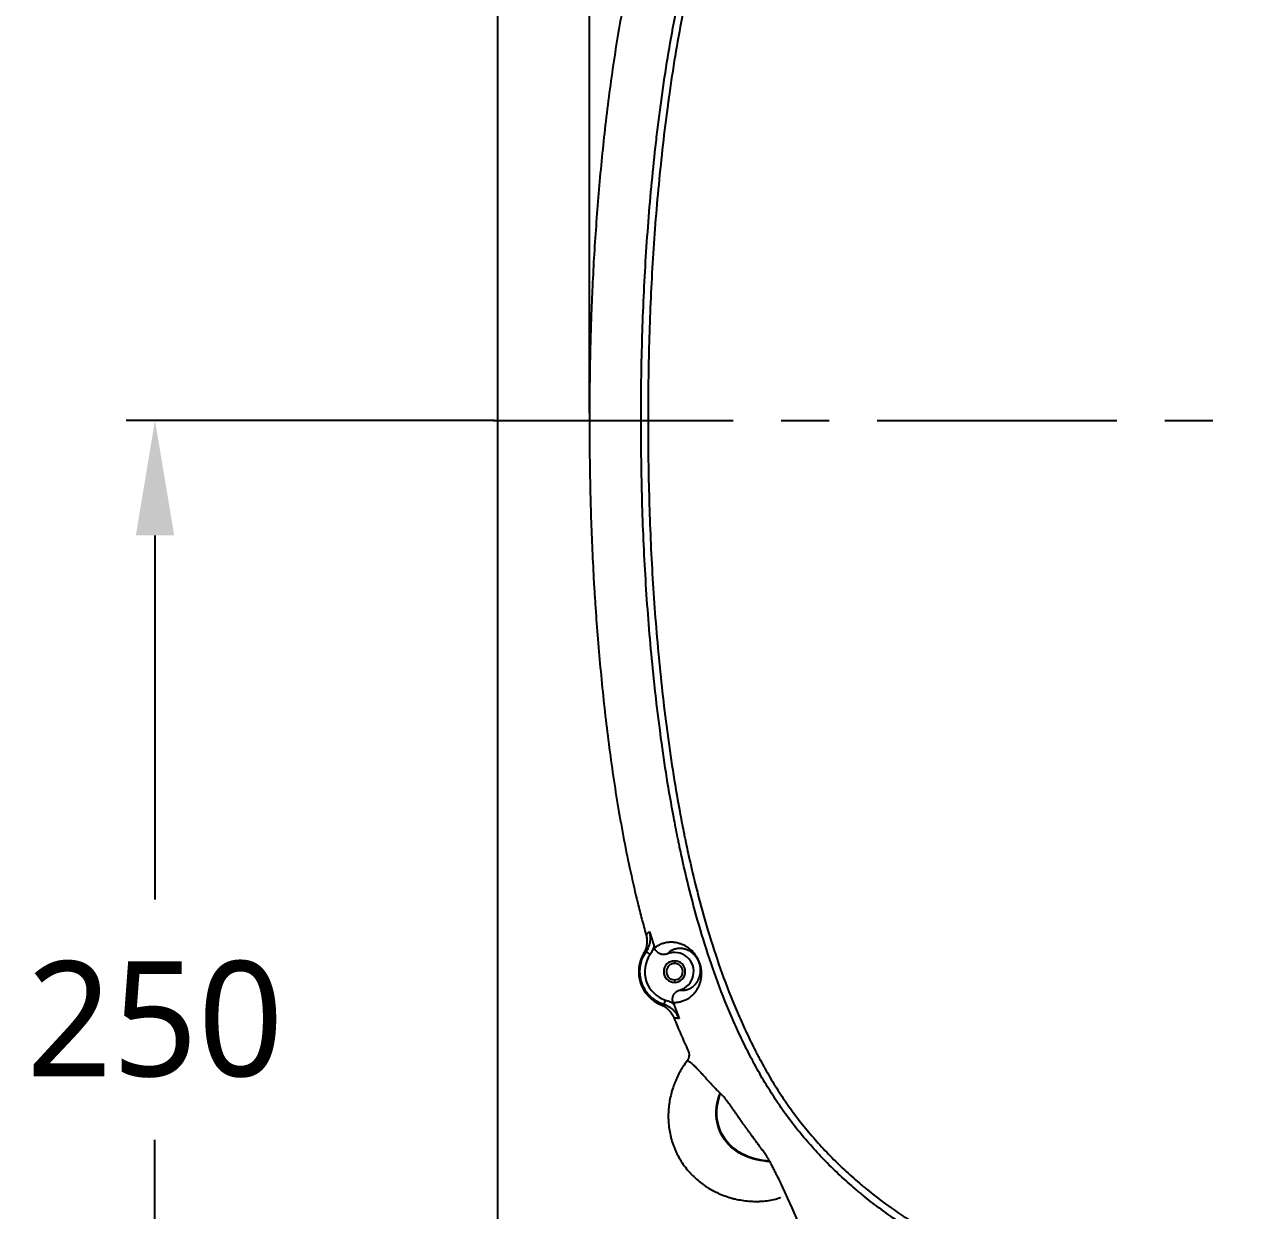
# Model space of a CAD drawing. Extents: x 2759 to 9191, y -64 to 2464.
# Drawn here: x 2797.9 to 3051.6, y 1518.8 to 1766.4 of the extents above; entities that cross this region are included whole.
import ezdxf

# ---------------------------------------------------------------- set-up
doc = ezdxf.new("R2010")
doc.units = 0
doc.header["$LTSCALE"] = 20
doc.header["$MEASUREMENT"] = 0
doc.linetypes.add('CENTER', pattern=[2, 1.25, -0.25, 0.25, -0.25])
doc.layers.get('0').update_dxf_attribs({"linetype": 'CONTINUOUS'})
doc.layers.get('DEFPOINTS').update_dxf_attribs({"linetype": 'CONTINUOUS'})
doc.layers.add('6', color=6, linetype='CONTINUOUS')
doc.layers.add('CENTER', color=2, linetype='CENTER')
doc.styles.get("Standard").update_dxf_attribs({"font": 'NanumGothic.ttf'})
doc.dimstyles.get("Standard").update_dxf_attribs({"dimtxt": 2.7, "dimasz": 2.5, "dimexe": 1.5, "dimexo": 1.5, "dimgap": 1.5, "dimtad": 1, "dimdec": 0, "dimlfac": 10, "dimzin": 0, "dimdsep": 46, "dimtxsty": 'Standard', "dimcen": 0, "dimclrt": 2, "dimadec": 0, "dimazin": 0, "dimtfac": 1, "dimtdec": 0, "dimtmove": 0, "dimatfit": 3, "dimfxl": 0, "dimtolj": 1, "dimtzin": 0, "dimarcsym": 0})

# ---------------------------------------------------------------- blocks, each defined once
blk = doc.blocks.new('*D38')
at = {"color": 3, "lineweight": -2}
for p, q in [((2895.95, 1683.69), (2819.17, 1683.69)), ((2825.17, 1659.69), (2825.17, 1583.75)), ((2825.17, 1457.69), (2825.17, 1533.62)), ((2882.96, 1433.69), (2819.17, 1433.69))]:
    blk.add_line(p, q, dxfattribs=at)
at = {"color": 3}
for points in [[(2821.17, 1659.69), (2829.17, 1659.69), (2825.17, 1683.69)], [(2821.17, 1457.69), (2829.17, 1457.69), (2825.17, 1433.69)]]:
    blk.add_solid(points, dxfattribs=at)
at = {"layer": 'DEFPOINTS', "color": 0}
for p in [(2897.75, 1683.69), (2825.17, 1433.69), (2884.76, 1433.69)]:
    blk.add_point(p, dxfattribs=at)
at = {"color": 2, "insert": (2825.17, 1558.69), "char_height": 24, "attachment_point": 5}
blk.add_mtext('\\A1;250', dxfattribs=at)
blk = doc.blocks.new('*D41')
at = {"color": 3, "lineweight": -2}
for p, q in [((2915.78, 1685.19), (2915.78, 1966.5)), ((3600.37, 1685.19), (3600.37, 1966.5)), ((2935.78, 1961.5), (3580.37, 1961.5))]:
    blk.add_line(p, q, dxfattribs=at)
at = {"color": 3}
for points in [[(2935.78, 1964.83), (2935.78, 1958.17), (2915.78, 1961.5)], [(3580.37, 1964.83), (3580.37, 1958.17), (3600.37, 1961.5)]]:
    blk.add_solid(points, dxfattribs=at)
at = {"layer": 'DEFPOINTS', "color": 0}
for p in [(3600.37, 1961.5), (2915.78, 1683.69), (3600.37, 1683.69)]:
    blk.add_point(p, dxfattribs=at)
at = {"color": 2, "insert": (3258.08, 1985.11), "char_height": 25, "attachment_point": 5}
blk.add_mtext('\\A1;685', dxfattribs=at)

msp = doc.modelspace()

# ---------------------------------------------------------------- linework, layer by layer
at = {"color": 7, "linetype": 'Continuous'}
for p, q in [((2927.61, 1572.81), (2928.43, 1572.24)), ((2933.53, 1570.94), (2933.53, 1570.39)), ((2933.53, 1566.99), (2933.53, 1566.44)), ((2931.35, 1561.81), (2931.65, 1562.76))]:
    msp.add_line(p, q, dxfattribs=at)
for radius, start, end in [(7.48, 149.4671, 247.6557), (6.22, 145.1535, 252.4383), (2.25, 90, 270), (1.7, 90, 270), (4, 285.438, 112.0905), (2.25, 270, 90), (1.7, 270, 90)]:
    msp.add_arc((2933.53, 1568.69), radius, start, end, dxfattribs=at)
for points, knots in [([(3060.73, 1492.22), (3057.93, 1492.43), (3055.15, 1492.69), (3049.6, 1493.31), (3046.84, 1493.66), (3041.33, 1494.46), (3038.59, 1494.91), (3033.13, 1495.92), (3030.41, 1496.48), (3025, 1497.71), (3022.31, 1498.38), (3016.95, 1499.85), (3014.29, 1500.66), (3010.32, 1501.97), (3009, 1502.42), (3006.37, 1503.37), (3005.06, 1503.86), (3003.1, 1504.63), (3002.12, 1505.02), (3001.14, 1505.43), (3000.66, 1505.63), (3000.49, 1505.7), (3000.17, 1505.84), (2998.71, 1506.46), (2997.27, 1507.1), (2994.72, 1508.29), (2992.2, 1509.51), (2988.5, 1511.47), (2986.08, 1512.86), (2983.69, 1514.3), (2982.5, 1515.04), (2980.17, 1516.57), (2979.01, 1517.36), (2976.73, 1518.98), (2975.61, 1519.82), (2973.94, 1521.11), (2973.11, 1521.77), (2972.16, 1522.55), (2971.75, 1522.89), (2971.48, 1523.12), (2971.35, 1523.23), (2970.14, 1524.26), (2969.09, 1525.2), (2967.04, 1527.11), (2966.04, 1528.08), (2964.09, 1530.07), (2963.14, 1531.09), (2961.29, 1533.16), (2960.39, 1534.22), (2958.64, 1536.38), (2957.79, 1537.48), (2956.15, 1539.72), (2955.36, 1540.86), (2954.2, 1542.6), (2953.82, 1543.19), (2953.08, 1544.38), (2952.72, 1544.97), (2952, 1546.18), (2951.65, 1546.78), (2950.95, 1548.01), (2950.61, 1548.62), (2950.19, 1549.4), (2950.11, 1549.55), (2949.94, 1549.87), (2949.86, 1550.02), (2949.61, 1550.49), (2949.12, 1551.43), (2948.64, 1552.37), (2947.71, 1554.26), (2947.1, 1555.52), (2945.94, 1558.07), (2945.38, 1559.35), (2943.77, 1563.22), (2942.77, 1565.82), (2940.9, 1571.08), (2940.04, 1573.73), (2938.43, 1579.06), (2937.68, 1581.75), (2936.28, 1587.16), (2935.64, 1589.89), (2934.89, 1593.31), (2934.66, 1594.34), (2934.45, 1595.37), (2934.31, 1596.06), (2934.24, 1596.4), (2933.89, 1598.12), (2933.62, 1599.5), (2932.85, 1603.62), (2932.37, 1606.38), (2931.49, 1611.89), (2931.08, 1614.64), (2929.96, 1622.91), (2929.34, 1628.42), (2928.54, 1636.69), (2928.3, 1639.45), (2927.87, 1644.97), (2927.68, 1647.73), (2927.17, 1656.01), (2926.7, 1667.06), (2926.55, 1678.11), (2926.55, 1689.17), (2926.62, 1694.7), (2926.93, 1705.76), (2927.17, 1711.29), (2927.67, 1719.6), (2927.87, 1722.37), (2928.3, 1727.91), (2928.54, 1730.68), (2929.07, 1736.22), (2929.36, 1738.99), (2929.84, 1743.14), (2930.01, 1744.53), (2930.35, 1747.3), (2930.54, 1748.69), (2931.48, 1755.62), (2932.35, 1761.14), (2933.9, 1769.36), (2934.45, 1772.09), (2935.65, 1777.54), (2936.29, 1780.25), (2937.68, 1785.65), (2938.43, 1788.33), (2940.05, 1793.68), (2940.92, 1796.34), (2941.97, 1799.31), (2942.09, 1799.64), (2942.33, 1800.3), (2942.45, 1800.63), (2942.82, 1801.62), (2943.56, 1803.59), (2944.34, 1805.53), (2945.96, 1809.4), (2947.11, 1811.93), (2948.66, 1815.05), (2948.98, 1815.67), (2949.62, 1816.9), (2949.94, 1817.52), (2950.93, 1819.35), (2951.62, 1820.56), (2952.69, 1822.36), (2953.05, 1822.95), (2953.79, 1824.13), (2954.17, 1824.72), (2955.32, 1826.47), (2956.12, 1827.62), (2957.37, 1829.32), (2957.79, 1829.88), (2958.33, 1830.58), (2958.44, 1830.72), (2958.66, 1831), (2958.98, 1831.41), (2960.19, 1832.93), (2961.33, 1834.26), (2963.19, 1836.34), (2964.14, 1837.36), (2966.09, 1839.34), (2967.08, 1840.31), (2969.11, 1842.2), (2970.15, 1843.12), (2972.26, 1844.92), (2973.34, 1845.79), (2975.53, 1847.5), (2976.64, 1848.33), (2978.91, 1849.95), (2980.06, 1850.74), (2981.82, 1851.89), (2982.7, 1852.46), (2983.75, 1853.1), (2984.2, 1853.38), (2984.5, 1853.56), (2984.65, 1853.65), (2986, 1854.47), (2987.22, 1855.17), (2989.67, 1856.52), (2992.14, 1857.83), (2994.64, 1859.05), (2998.42, 1860.81), (3000.97, 1861.91), (3006.13, 1863.94), (3008.74, 1864.89), (3014.02, 1866.64), (3016.68, 1867.44), (3020.72, 1868.56), (3022.07, 1868.92), (3024.1, 1869.43), (3024.78, 1869.6), (3025.8, 1869.84), (3026.14, 1869.92), (3026.82, 1870.08), (3028.53, 1870.48), (3030.24, 1870.85), (3032.3, 1871.27), (3032.99, 1871.41), (3034.36, 1871.68), (3035.05, 1871.81), (3038.5, 1872.45), (3041.26, 1872.9), (3046.8, 1873.71), (3049.57, 1874.07), (3053.75, 1874.53), (3055.14, 1874.67), (3057.93, 1874.93), (3059.33, 1875.05), (3060.73, 1875.16)], [0, 0, 0, 0, 0.015625, 0.015625, 0.03125, 0.03125, 0.046875, 0.046875, 0.0625, 0.0625, 0.078125, 0.078125, 0.09375, 0.09375, 0.101562, 0.101562, 0.109375, 0.109375, 0.113281, 0.115234, 0.115234, 0.116211, 0.116211, 0.117187, 0.125, 0.125, 0.132812, 0.140625, 0.148437, 0.148437, 0.15625, 0.15625, 0.164062, 0.164062, 0.171875, 0.171875, 0.175781, 0.177734, 0.178711, 0.178711, 0.179687, 0.179687, 0.1875, 0.1875, 0.195312, 0.195312, 0.203125, 0.203125, 0.210937, 0.210937, 0.21875, 0.21875, 0.226562, 0.226562, 0.230469, 0.230469, 0.234375, 0.234375, 0.238281, 0.238281, 0.242187, 0.242187, 0.243164, 0.243164, 0.244141, 0.244141, 0.246094, 0.25, 0.25, 0.257812, 0.257812, 0.265625, 0.265625, 0.28125, 0.28125, 0.296875, 0.296875, 0.3125, 0.3125, 0.328125, 0.328125, 0.332031, 0.333984, 0.333984, 0.335937, 0.335937, 0.34375, 0.34375, 0.359375, 0.359375, 0.375, 0.375, 0.40625, 0.40625, 0.421875, 0.421875, 0.4375, 0.4375, 0.46875, 0.5, 0.5, 0.53125, 0.53125, 0.5625, 0.5625, 0.578125, 0.578125, 0.59375, 0.59375, 0.609375, 0.609375, 0.617187, 0.617187, 0.625, 0.625, 0.65625, 0.65625, 0.671875, 0.671875, 0.6875, 0.6875, 0.703125, 0.703125, 0.71875, 0.71875, 0.720703, 0.720703, 0.722656, 0.722656, 0.726562, 0.734375, 0.734375, 0.75, 0.75, 0.753906, 0.753906, 0.757812, 0.757812, 0.765625, 0.765625, 0.769531, 0.769531, 0.773437, 0.773437, 0.78125, 0.78125, 0.785156, 0.785156, 0.786133, 0.786133, 0.787109, 0.789062, 0.796875, 0.796875, 0.804687, 0.804687, 0.8125, 0.8125, 0.820312, 0.820312, 0.828125, 0.828125, 0.835937, 0.835937, 0.84375, 0.84375, 0.847656, 0.849609, 0.850586, 0.850586, 0.851562, 0.851562, 0.859375, 0.859375, 0.867187, 0.875, 0.875, 0.890625, 0.890625, 0.90625, 0.90625, 0.921875, 0.921875, 0.929687, 0.929687, 0.933594, 0.933594, 0.935547, 0.935547, 0.9375, 0.945312, 0.945312, 0.949219, 0.949219, 0.953125, 0.953125, 0.96875, 0.96875, 0.984375, 0.984375, 0.992187, 0.992187, 1, 1, 1, 1]), ([(3060.84, 1873.66), (3058.07, 1873.45), (3055.31, 1873.19), (3049.79, 1872.58), (3047.04, 1872.23), (3041.57, 1871.44), (3038.84, 1870.99), (3033.39, 1869.98), (3030.68, 1869.43), (3025.28, 1868.2), (3022.59, 1867.53), (3018.58, 1866.42), (3017.24, 1866.03), (3015.57, 1865.53), (3015.24, 1865.42), (3014.58, 1865.22), (3013.58, 1864.91), (3012.59, 1864.59), (3009.29, 1863.49), (3006.68, 1862.55), (3001.53, 1860.52), (2998.98, 1859.43), (2995.22, 1857.67), (2992.73, 1856.46), (2990.28, 1855.16), (2987.84, 1853.81), (2986.64, 1853.12), (2985.29, 1852.31), (2985.14, 1852.21), (2984.85, 1852.03), (2984.4, 1851.76), (2983.37, 1851.12), (2982.49, 1850.55), (2980.75, 1849.41), (2979.61, 1848.63), (2977.36, 1847.02), (2976.26, 1846.19), (2974.09, 1844.5), (2973.03, 1843.63), (2970.94, 1841.84), (2969.91, 1840.93), (2967.9, 1839.05), (2966.92, 1838.08), (2964.99, 1836.11), (2964.05, 1835.1), (2962.22, 1833.02), (2961.32, 1831.96), (2960.23, 1830.6), (2960.01, 1830.33), (2959.69, 1829.92), (2959.58, 1829.78), (2959.36, 1829.5), (2958.83, 1828.81), (2958.31, 1828.11), (2957.08, 1826.42), (2956.3, 1825.27), (2954.78, 1822.95), (2954.05, 1821.78), (2952.65, 1819.4), (2951.98, 1818.2), (2950.68, 1815.77), (2950.05, 1814.54), (2948.22, 1810.83), (2947.09, 1808.31), (2945.49, 1804.47), (2944.72, 1802.54), (2943.99, 1800.58), (2943.7, 1799.77), (2943.64, 1799.6), (2943.52, 1799.27), (2943.34, 1798.78), (2943.17, 1798.29), (2942.13, 1795.34), (2941.27, 1792.7), (2939.69, 1787.4), (2938.95, 1784.73), (2937.59, 1779.38), (2936.95, 1776.69), (2935.78, 1771.29), (2935.23, 1768.58), (2934.22, 1763.14), (2933.52, 1759.05), (2932.78, 1754.26), (2932.44, 1751.85), (2932.3, 1750.82), (2932.2, 1750.14), (2932.16, 1749.79), (2931.74, 1746.7), (2931.06, 1741.2), (2930.49, 1735.71), (2929.96, 1730.22), (2929.72, 1727.47), (2929.3, 1721.98), (2929.11, 1719.23), (2928.61, 1711), (2928.38, 1705.51), (2928.07, 1694.54), (2928, 1689.06), (2928, 1678.1), (2928.08, 1672.62), (2928.39, 1661.66), (2928.62, 1656.19), (2929.12, 1647.98), (2929.31, 1645.24), (2929.74, 1639.77), (2929.97, 1637.03), (2930.76, 1628.83), (2931.37, 1623.36), (2932.48, 1615.17), (2932.88, 1612.44), (2933.75, 1606.97), (2934.22, 1604.25), (2934.98, 1600.15), (2935.24, 1598.79), (2935.59, 1597.08), (2935.66, 1596.74), (2935.8, 1596.06), (2936.01, 1595.04), (2936.81, 1591.3), (2937.6, 1587.92), (2938.98, 1582.55), (2939.71, 1579.88), (2941.3, 1574.59), (2942.15, 1571.96), (2943.99, 1566.75), (2944.97, 1564.16), (2946.57, 1560.33), (2947.67, 1557.78), (2948.85, 1555.27), (2949.77, 1553.39), (2950.24, 1552.46), (2950.81, 1551.37), (2951.05, 1550.91), (2951.22, 1550.6), (2951.3, 1550.44), (2952.05, 1549.06), (2952.73, 1547.84), (2953.79, 1546.04), (2954.15, 1545.45), (2954.88, 1544.27), (2955.26, 1543.69), (2956.4, 1541.95), (2957.18, 1540.82), (2958.8, 1538.59), (2959.64, 1537.5), (2961.37, 1535.36), (2962.26, 1534.31), (2964.08, 1532.25), (2965.02, 1531.24), (2966.95, 1529.26), (2967.94, 1528.29), (2969.97, 1526.39), (2971.02, 1525.47), (2972.21, 1524.44), (2972.35, 1524.33), (2972.62, 1524.11), (2972.75, 1523.99), (2973.15, 1523.66), (2973.96, 1522.99), (2974.78, 1522.34), (2976.43, 1521.05), (2977.55, 1520.22), (2979.81, 1518.61), (2980.95, 1517.83), (2983.27, 1516.31), (2984.44, 1515.58), (2986.82, 1514.16), (2989.22, 1512.78), (2992.89, 1510.83), (2995.39, 1509.62), (2997.91, 1508.45), (2999.19, 1507.88), (3000.63, 1507.26), (3000.79, 1507.19), (3001.11, 1507.06), (3001.27, 1506.99), (3001.76, 1506.79), (3002.73, 1506.39), (3003.7, 1506), (3005.64, 1505.24), (3006.94, 1504.75), (3009.55, 1503.81), (3010.86, 1503.36), (3014.8, 1502.06), (3017.44, 1501.27), (3022.75, 1499.81), (3025.42, 1499.14), (3030.78, 1497.93), (3033.48, 1497.38), (3038.89, 1496.38), (3041.61, 1495.93), (3047.07, 1495.14), (3049.81, 1494.79), (3055.31, 1494.18), (3058.07, 1493.93), (3060.84, 1493.71)], [0, 0, 0, 0, 0.015625, 0.015625, 0.03125, 0.03125, 0.046875, 0.046875, 0.0625, 0.0625, 0.078125, 0.078125, 0.085938, 0.085938, 0.087891, 0.087891, 0.089844, 0.09375, 0.09375, 0.109375, 0.109375, 0.125, 0.125, 0.132812, 0.140625, 0.140625, 0.148437, 0.148437, 0.149414, 0.149414, 0.150391, 0.152344, 0.15625, 0.15625, 0.164062, 0.164062, 0.171875, 0.171875, 0.179687, 0.179687, 0.1875, 0.1875, 0.195312, 0.195312, 0.203125, 0.203125, 0.210938, 0.210938, 0.212891, 0.212891, 0.213867, 0.213867, 0.214844, 0.21875, 0.21875, 0.226563, 0.226563, 0.234375, 0.234375, 0.242188, 0.242188, 0.25, 0.25, 0.265625, 0.265625, 0.273438, 0.277344, 0.277344, 0.27832, 0.27832, 0.279297, 0.28125, 0.28125, 0.296875, 0.296875, 0.3125, 0.3125, 0.328125, 0.328125, 0.34375, 0.34375, 0.359375, 0.367188, 0.371094, 0.373047, 0.373047, 0.375, 0.375, 0.390625, 0.40625, 0.40625, 0.421875, 0.421875, 0.4375, 0.4375, 0.46875, 0.46875, 0.5, 0.5, 0.53125, 0.53125, 0.5625, 0.5625, 0.578125, 0.578125, 0.59375, 0.59375, 0.625, 0.625, 0.640625, 0.640625, 0.65625, 0.65625, 0.664063, 0.664063, 0.666016, 0.666016, 0.667969, 0.671875, 0.6875, 0.6875, 0.703125, 0.703125, 0.71875, 0.71875, 0.734375, 0.734375, 0.742188, 0.75, 0.75, 0.753906, 0.755859, 0.756836, 0.756836, 0.757813, 0.757813, 0.765625, 0.765625, 0.769531, 0.769531, 0.773438, 0.773438, 0.78125, 0.78125, 0.789063, 0.789063, 0.796875, 0.796875, 0.804688, 0.804688, 0.8125, 0.8125, 0.820313, 0.820313, 0.821289, 0.821289, 0.822266, 0.822266, 0.824219, 0.828125, 0.828125, 0.835938, 0.835938, 0.84375, 0.84375, 0.851563, 0.851563, 0.859375, 0.867188, 0.875, 0.875, 0.882813, 0.882813, 0.883789, 0.883789, 0.884766, 0.884766, 0.886719, 0.890625, 0.890625, 0.898438, 0.898438, 0.90625, 0.90625, 0.921875, 0.921875, 0.9375, 0.9375, 0.953125, 0.953125, 0.96875, 0.96875, 0.984375, 0.984375, 1, 1, 1, 1]), ([(2927.6, 1790.99), (2927.29, 1789.89), (2926.99, 1788.8), (2926.42, 1786.61), (2926.14, 1785.51), (2925.33, 1782.22), (2924.82, 1780.02), (2923.86, 1775.61), (2923.41, 1773.4), (2922.56, 1768.98), (2921.77, 1764.55), (2921.07, 1760.1), (2920.41, 1755.65), (2920.1, 1753.43), (2919.23, 1746.74), (2918.73, 1742.27), (2918.07, 1735.55), (2917.87, 1733.3), (2917.48, 1728.82), (2917.31, 1726.57), (2916.99, 1722.07), (2916.84, 1719.82), (2916.58, 1715.32), (2916.47, 1713.07), (2916.32, 1709.68), (2916.27, 1708.55), (2916.18, 1706.3), (2916.14, 1705.17), (2916.03, 1701.78), (2915.97, 1699.52), (2915.9, 1696.13), (2915.88, 1695), (2915.84, 1692.75), (2915.8, 1689.36), (2915.78, 1685.97), (2915.78, 1679.2), (2915.83, 1674.68), (2915.97, 1667.91), (2916.03, 1665.65), (2916.18, 1661.14), (2916.35, 1656.63), (2916.58, 1652.11), (2916.77, 1648.73), (2916.84, 1647.6), (2916.99, 1645.35), (2917.07, 1644.22), (2917.31, 1640.84), (2917.48, 1638.6), (2917.86, 1634.1), (2918.07, 1631.86), (2918.73, 1625.13), (2919.23, 1620.65), (2920.1, 1613.95), (2920.41, 1611.72), (2921.07, 1607.27), (2921.77, 1602.82), (2922.56, 1598.39), (2923.41, 1593.97), (2923.86, 1591.76), (2924.82, 1587.35), (2925.33, 1585.15), (2926.14, 1581.86), (2926.42, 1580.76), (2926.99, 1578.57), (2927.29, 1577.48), (2927.6, 1576.39)], [0, 0, 0, 0, 0.015625, 0.015625, 0.03125, 0.03125, 0.0625, 0.0625, 0.09375, 0.09375, 0.125, 0.15625, 0.15625, 0.1875, 0.1875, 0.25, 0.25, 0.28125, 0.28125, 0.3125, 0.3125, 0.34375, 0.34375, 0.375, 0.375, 0.390625, 0.390625, 0.40625, 0.40625, 0.4375, 0.4375, 0.453125, 0.453125, 0.46875, 0.5, 0.5, 0.5625, 0.5625, 0.59375, 0.59375, 0.625, 0.65625, 0.65625, 0.671875, 0.671875, 0.6875, 0.6875, 0.71875, 0.71875, 0.75, 0.75, 0.8125, 0.8125, 0.84375, 0.84375, 0.875, 0.90625, 0.90625, 0.9375, 0.9375, 0.96875, 0.96875, 0.984375, 0.984375, 1, 1, 1, 1]), ([(2927.6, 1576.39), (2927.64, 1576.22), (2927.68, 1576.06), (2927.74, 1575.73), (2927.78, 1575.4), (2927.79, 1575.06), (2927.78, 1574.85), (2927.78, 1574.81), (2927.77, 1574.72), (2927.77, 1574.68), (2927.76, 1574.55), (2927.75, 1574.47), (2927.72, 1574.22), (2927.66, 1573.89), (2927.57, 1573.57), (2927.48, 1573.33), (2927.45, 1573.25), (2927.41, 1573.13), (2927.39, 1573.09), (2927.36, 1573.02), (2927.34, 1572.98), (2927.25, 1572.78), (2927.17, 1572.63), (2927.09, 1572.49)], [0, 0, 0, 0, 0.125, 0.125, 0.25, 0.375, 0.375, 0.40625, 0.40625, 0.4375, 0.4375, 0.5, 0.5, 0.625, 0.75, 0.75, 0.8125, 0.8125, 0.84375, 0.84375, 0.875, 0.875, 1, 1, 1, 1]), ([(2927.6, 1576.39), (2927.66, 1576.45), (2927.72, 1576.51), (2927.84, 1576.62), (2927.9, 1576.68), (2928.08, 1576.83), (2928.2, 1576.93), (2928.32, 1577.03)], [0, 0, 0, 0, 0.25, 0.25, 0.5, 0.5, 1, 1, 1, 1]), ([(2927.61, 1572.81), (2927.71, 1572.96), (2927.81, 1573.12), (2927.99, 1573.44), (2928.06, 1573.61), (2928.2, 1573.95), (2928.26, 1574.12), (2928.33, 1574.34), (2928.34, 1574.39), (2928.36, 1574.48), (2928.4, 1574.61), (2928.42, 1574.75), (2928.47, 1575.02), (2928.49, 1575.2), (2928.51, 1575.57), (2928.51, 1575.75), (2928.5, 1575.98), (2928.5, 1576.03), (2928.49, 1576.12), (2928.47, 1576.26), (2928.46, 1576.4), (2928.41, 1576.67), (2928.37, 1576.85), (2928.32, 1577.03)], [0, 0, 0, 0, 0.125, 0.125, 0.25, 0.25, 0.375, 0.375, 0.40625, 0.40625, 0.4375, 0.5, 0.5, 0.625, 0.625, 0.75, 0.75, 0.78125, 0.78125, 0.8125, 0.875, 0.875, 1, 1, 1, 1]), ([(2928.32, 1577.03), (2928.33, 1577.02), (2928.33, 1577), (2928.34, 1576.97), (2928.35, 1576.92), (2928.39, 1576.82), (2928.41, 1576.73), (2928.47, 1576.54), (2928.51, 1576.42), (2928.63, 1576.05), (2928.7, 1575.8), (2928.8, 1575.49), (2928.82, 1575.42), (2928.86, 1575.29), (2928.88, 1575.23), (2928.94, 1575.04), (2928.98, 1574.91), (2929.06, 1574.65), (2929.1, 1574.52), (2929.18, 1574.25), (2929.22, 1574.12), (2929.26, 1573.98)], [0, 0, 0, 0, 0.015625, 0.015625, 0.03125, 0.0625, 0.125, 0.125, 0.25, 0.25, 0.5, 0.5, 0.5625, 0.5625, 0.625, 0.625, 0.75, 0.75, 0.875, 0.875, 1, 1, 1, 1]), ([(2929.36, 1573.67), (2929.45, 1573.73), (2929.54, 1573.8), (2929.72, 1573.93), (2929.81, 1573.99), (2930, 1574.11), (2930.1, 1574.17), (2930.31, 1574.28), (2930.41, 1574.33), (2930.63, 1574.44), (2930.75, 1574.48), (2930.99, 1574.57), (2931.11, 1574.62), (2931.37, 1574.69), (2931.51, 1574.73), (2931.79, 1574.79), (2931.94, 1574.82), (2932.18, 1574.85), (2932.26, 1574.85), (2932.42, 1574.87), (2932.51, 1574.87), (2932.77, 1574.88), (2932.95, 1574.88), (2933.24, 1574.87), (2933.34, 1574.86), (2933.54, 1574.83), (2933.65, 1574.82), (2933.86, 1574.78), (2933.97, 1574.76), (2934.2, 1574.71), (2934.32, 1574.68), (2934.57, 1574.61), (2934.69, 1574.57), (2934.89, 1574.5), (2934.95, 1574.47), (2935.09, 1574.42), (2935.16, 1574.39), (2935.37, 1574.29), (2935.52, 1574.22), (2935.75, 1574.1), (2935.82, 1574.05), (2935.98, 1573.96), (2936.06, 1573.9), (2936.23, 1573.79), (2936.32, 1573.73), (2936.49, 1573.6), (2936.58, 1573.53), (2936.72, 1573.42), (2936.77, 1573.38), (2936.87, 1573.29), (2936.92, 1573.25), (2937.02, 1573.16), (2937.07, 1573.11), (2937.17, 1573.01), (2937.22, 1572.95), (2937.3, 1572.87), (2937.33, 1572.84), (2937.38, 1572.78), (2937.41, 1572.75), (2937.5, 1572.65), (2937.55, 1572.58), (2937.67, 1572.44), (2937.73, 1572.36), (2937.82, 1572.23), (2937.86, 1572.19), (2937.92, 1572.09), (2937.95, 1572.05), (2938.02, 1571.94), (2938.05, 1571.89), (2938.12, 1571.78), (2938.16, 1571.72), (2938.23, 1571.59), (2938.27, 1571.53), (2938.32, 1571.44), (2938.33, 1571.42), (2938.35, 1571.38), (2938.36, 1571.36), (2938.39, 1571.31), (2938.4, 1571.27), (2938.44, 1571.18), (2938.46, 1571.14), (2938.5, 1571.06), (2938.52, 1571.01), (2938.55, 1570.94), (2938.57, 1570.91), (2938.59, 1570.87), (2938.6, 1570.84), (2938.63, 1570.77), (2938.65, 1570.71), (2938.68, 1570.63), (2938.69, 1570.61), (2938.71, 1570.55), (2938.72, 1570.53), (2938.74, 1570.45), (2938.78, 1570.34), (2938.81, 1570.23), (2938.83, 1570.16), (2938.84, 1570.15), (2938.84, 1570.12), (2938.85, 1570.09), (2938.86, 1570.05), (2938.89, 1569.97), (2938.9, 1569.92), (2938.92, 1569.85), (2938.92, 1569.83), (2938.93, 1569.78), (2938.94, 1569.76), (2938.95, 1569.69), (2938.96, 1569.64), (2938.98, 1569.56), (2938.99, 1569.52), (2939.01, 1569.4), (2939.02, 1569.32), (2939.03, 1569.23), (2939.04, 1569.21), (2939.04, 1569.17), (2939.04, 1569.16), (2939.05, 1569.1), (2939.05, 1569.07), (2939.07, 1568.97), (2939.07, 1568.91), (2939.08, 1568.79), (2939.09, 1568.73), (2939.09, 1568.62), (2939.1, 1568.56), (2939.1, 1568.46), (2939.1, 1568.41), (2939.1, 1568.26), (2939.1, 1568.16), (2939.1, 1568.03), (2939.09, 1567.99), (2939.09, 1567.9), (2939.09, 1567.86), (2939.08, 1567.74), (2939.07, 1567.66), (2939.06, 1567.51), (2939.05, 1567.44), (2939.02, 1567.24), (2939, 1567.11), (2938.95, 1566.87), (2938.93, 1566.76), (2938.87, 1566.55), (2938.84, 1566.44), (2938.78, 1566.25), (2938.75, 1566.16), (2938.69, 1565.98), (2938.66, 1565.9), (2938.59, 1565.74), (2938.56, 1565.66), (2938.49, 1565.51), (2938.46, 1565.44), (2938.39, 1565.3), (2938.35, 1565.24), (2938.25, 1565.04), (2938.18, 1564.93), (2938.04, 1564.7), (2937.96, 1564.6), (2937.82, 1564.4), (2937.75, 1564.31), (2937.6, 1564.14), (2937.53, 1564.05), (2937.39, 1563.9), (2937.32, 1563.83), (2937.18, 1563.69), (2937.1, 1563.62), (2936.89, 1563.44), (2936.75, 1563.33), (2936.48, 1563.13), (2936.34, 1563.04), (2936.07, 1562.88), (2935.94, 1562.81), (2935.67, 1562.68), (2935.54, 1562.62), (2935.29, 1562.52), (2935.16, 1562.48), (2934.91, 1562.4), (2934.79, 1562.37), (2934.55, 1562.31), (2934.43, 1562.29), (2934.19, 1562.25), (2933.95, 1562.22), (2933.61, 1562.19), (2933.37, 1562.19), (2933.26, 1562.19)], [0, 0, 0, 0, 0.03125, 0.03125, 0.0625, 0.0625, 0.09375, 0.09375, 0.125, 0.125, 0.15625, 0.15625, 0.1875, 0.1875, 0.21875, 0.21875, 0.25, 0.25, 0.265625, 0.265625, 0.28125, 0.28125, 0.3125, 0.3125, 0.328125, 0.328125, 0.34375, 0.34375, 0.359375, 0.359375, 0.375, 0.375, 0.390625, 0.390625, 0.398438, 0.398438, 0.40625, 0.40625, 0.421875, 0.421875, 0.429688, 0.429688, 0.4375, 0.4375, 0.445313, 0.445313, 0.453125, 0.453125, 0.457031, 0.457031, 0.460938, 0.460938, 0.464844, 0.464844, 0.46875, 0.46875, 0.470703, 0.470703, 0.472656, 0.472656, 0.476563, 0.476563, 0.480469, 0.480469, 0.482422, 0.482422, 0.484375, 0.484375, 0.486328, 0.486328, 0.488281, 0.488281, 0.490234, 0.490234, 0.490723, 0.490723, 0.491211, 0.491211, 0.492188, 0.492188, 0.493164, 0.493164, 0.494141, 0.494141, 0.494629, 0.494629, 0.495117, 0.495117, 0.496094, 0.496094, 0.496582, 0.496582, 0.49707, 0.49707, 0.498047, 0.499023, 0.499023, 0.499268, 0.499268, 0.499512, 0.5, 0.5, 0.500977, 0.500977, 0.501465, 0.501465, 0.501953, 0.501953, 0.50293, 0.50293, 0.503906, 0.503906, 0.505859, 0.505859, 0.506348, 0.506348, 0.506836, 0.506836, 0.507813, 0.507813, 0.509766, 0.509766, 0.511719, 0.511719, 0.513672, 0.513672, 0.515625, 0.515625, 0.519531, 0.519531, 0.521484, 0.521484, 0.523438, 0.523438, 0.527344, 0.527344, 0.53125, 0.53125, 0.539063, 0.539063, 0.546875, 0.546875, 0.554688, 0.554688, 0.5625, 0.5625, 0.570313, 0.570313, 0.578125, 0.578125, 0.585938, 0.585938, 0.59375, 0.59375, 0.609375, 0.609375, 0.625, 0.625, 0.640625, 0.640625, 0.65625, 0.65625, 0.671875, 0.671875, 0.6875, 0.6875, 0.71875, 0.71875, 0.75, 0.75, 0.78125, 0.78125, 0.8125, 0.8125, 0.84375, 0.84375, 0.875, 0.875, 0.90625, 0.90625, 0.9375, 0.96875, 1, 1, 1, 1]), ([(2932.03, 1572.39), (2931.96, 1572.37), (2931.83, 1572.32), (2931.63, 1572.27), (2931.49, 1572.26), (2931.39, 1572.25), (2931.35, 1572.25), (2931.28, 1572.25), (2931.25, 1572.25), (2931.14, 1572.25), (2931.01, 1572.26), (2930.87, 1572.28), (2930.77, 1572.31), (2930.74, 1572.32), (2930.67, 1572.34), (2930.64, 1572.35), (2930.54, 1572.38), (2930.41, 1572.44), (2930.29, 1572.5), (2930.2, 1572.56), (2930.17, 1572.58), (2930.11, 1572.61), (2930.09, 1572.64), (2930, 1572.7), (2929.9, 1572.79), (2929.75, 1572.94), (2929.67, 1573.05), (2929.59, 1573.16), (2929.55, 1573.22), (2929.49, 1573.34), (2929.43, 1573.47), (2929.38, 1573.6), (2929.36, 1573.67)], [0, 0, 0, 0, 0.0625, 0.125, 0.1875, 0.1875, 0.21875, 0.21875, 0.25, 0.25, 0.3125, 0.375, 0.375, 0.40625, 0.40625, 0.4375, 0.4375, 0.5, 0.5625, 0.5625, 0.59375, 0.59375, 0.625, 0.625, 0.6875, 0.75, 0.8125, 0.8125, 0.875, 0.875, 0.9375, 1, 1, 1, 1]), ([(2934.36, 1573.5), (2934.3, 1573.5), (2934.24, 1573.49), (2934.07, 1573.47), (2933.95, 1573.45), (2933.73, 1573.4), (2933.63, 1573.37), (2933.43, 1573.31), (2933.34, 1573.28), (2933.16, 1573.2), (2933.08, 1573.16), (2932.92, 1573.08), (2932.84, 1573.04), (2932.7, 1572.95), (2932.63, 1572.9), (2932.5, 1572.81), (2932.37, 1572.71), (2932.25, 1572.61), (2932.14, 1572.5), (2932.08, 1572.45), (2932.03, 1572.39)], [0, 0, 0, 0, 0.048626, 0.048626, 0.154334, 0.154334, 0.260042, 0.260042, 0.36575, 0.36575, 0.471459, 0.471459, 0.577167, 0.577167, 0.682875, 0.682875, 0.788583, 0.894292, 0.894292, 1, 1, 1, 1]), ([(2937.72, 1565.88), (2937.75, 1565.91), (2937.78, 1565.94), (2937.86, 1566.03), (2937.92, 1566.09), (2938.03, 1566.22), (2938.08, 1566.29), (2938.19, 1566.45), (2938.25, 1566.53), (2938.33, 1566.66), (2938.36, 1566.7), (2938.41, 1566.8), (2938.44, 1566.85), (2938.52, 1567), (2938.57, 1567.11), (2938.65, 1567.29), (2938.67, 1567.35), (2938.72, 1567.49), (2938.74, 1567.56), (2938.79, 1567.71), (2938.81, 1567.78), (2938.85, 1567.95), (2938.87, 1568.04), (2938.9, 1568.18), (2938.91, 1568.23), (2938.92, 1568.33), (2938.93, 1568.39), (2938.94, 1568.5), (2938.95, 1568.56), (2938.95, 1568.65), (2938.95, 1568.68), (2938.96, 1568.75), (2938.96, 1568.78), (2938.96, 1568.89), (2938.96, 1568.96), (2938.96, 1569.08), (2938.96, 1569.12), (2938.96, 1569.21), (2938.95, 1569.25), (2938.95, 1569.35), (2938.94, 1569.4), (2938.93, 1569.48), (2938.93, 1569.5), (2938.92, 1569.56), (2938.92, 1569.59), (2938.91, 1569.65), (2938.9, 1569.68), (2938.89, 1569.75), (2938.89, 1569.78), (2938.87, 1569.85), (2938.87, 1569.89), (2938.85, 1569.95), (2938.85, 1569.97), (2938.84, 1570.01), (2938.83, 1570.03), (2938.82, 1570.1), (2938.81, 1570.14), (2938.79, 1570.2), (2938.79, 1570.21), (2938.78, 1570.24), (2938.78, 1570.25), (2938.76, 1570.29), (2938.75, 1570.34), (2938.73, 1570.39), (2938.72, 1570.43), (2938.71, 1570.45), (2938.7, 1570.48), (2938.7, 1570.49), (2938.69, 1570.52), (2938.69, 1570.53), (2938.68, 1570.56), (2938.66, 1570.59), (2938.65, 1570.63), (2938.63, 1570.67), (2938.63, 1570.68), (2938.62, 1570.71), (2938.61, 1570.72), (2938.6, 1570.75), (2938.59, 1570.78), (2938.56, 1570.84), (2938.54, 1570.88), (2938.51, 1570.96), (2938.49, 1571), (2938.46, 1571.05), (2938.45, 1571.06), (2938.44, 1571.1), (2938.43, 1571.11), (2938.41, 1571.14), (2938.41, 1571.16), (2938.39, 1571.19), (2938.38, 1571.2), (2938.36, 1571.24), (2938.34, 1571.27), (2938.3, 1571.35), (2938.27, 1571.4), (2938.21, 1571.48), (2938.19, 1571.53), (2938.13, 1571.6), (2938.11, 1571.64), (2938.06, 1571.71), (2938.03, 1571.74), (2937.99, 1571.81), (2937.96, 1571.84), (2937.89, 1571.92), (2937.85, 1571.98), (2937.78, 1572.05), (2937.76, 1572.07), (2937.72, 1572.12), (2937.7, 1572.14), (2937.64, 1572.21), (2937.6, 1572.25), (2937.52, 1572.32), (2937.48, 1572.36), (2937.4, 1572.43), (2937.37, 1572.46), (2937.3, 1572.52), (2937.22, 1572.58), (2937.15, 1572.64), (2937.05, 1572.71), (2936.99, 1572.76), (2936.86, 1572.84), (2936.8, 1572.88), (2936.67, 1572.96), (2936.61, 1572.99), (2936.5, 1573.05), (2936.44, 1573.08), (2936.28, 1573.16), (2936.17, 1573.21), (2935.97, 1573.28), (2935.87, 1573.32), (2935.68, 1573.37), (2935.59, 1573.4), (2935.41, 1573.44), (2935.33, 1573.45), (2935.17, 1573.48), (2935.09, 1573.49), (2934.85, 1573.51), (2934.71, 1573.51), (2934.5, 1573.51), (2934.43, 1573.51), (2934.36, 1573.5)], [0, 0, 0, 0, 0.023829, 0.023829, 0.06804, 0.06804, 0.112251, 0.112251, 0.156461, 0.156461, 0.178567, 0.178567, 0.200672, 0.200672, 0.244883, 0.244883, 0.266988, 0.266988, 0.289093, 0.289093, 0.311198, 0.311198, 0.333304, 0.333304, 0.344356, 0.344356, 0.355409, 0.355409, 0.366462, 0.366462, 0.371988, 0.371988, 0.377514, 0.377514, 0.388567, 0.388567, 0.394093, 0.394093, 0.39962, 0.39962, 0.405146, 0.405146, 0.407909, 0.407909, 0.410672, 0.410672, 0.413436, 0.413436, 0.416199, 0.416199, 0.418962, 0.418962, 0.420343, 0.420343, 0.421725, 0.421725, 0.424488, 0.424488, 0.425179, 0.425179, 0.42587, 0.42587, 0.427251, 0.428633, 0.428633, 0.429324, 0.429324, 0.430014, 0.430014, 0.430705, 0.430705, 0.431396, 0.432778, 0.432778, 0.433468, 0.433468, 0.434159, 0.434159, 0.435541, 0.435541, 0.438304, 0.438304, 0.441067, 0.441067, 0.442449, 0.442449, 0.44383, 0.44383, 0.445212, 0.445212, 0.446593, 0.446593, 0.449357, 0.449357, 0.454883, 0.454883, 0.460409, 0.460409, 0.465936, 0.465936, 0.471462, 0.471462, 0.476988, 0.476988, 0.488041, 0.488041, 0.493567, 0.493567, 0.499094, 0.499094, 0.510146, 0.510146, 0.521199, 0.521199, 0.532252, 0.532252, 0.543304, 0.554357, 0.554357, 0.576462, 0.576462, 0.598567, 0.598567, 0.620673, 0.620673, 0.642778, 0.642778, 0.686989, 0.686989, 0.731199, 0.731199, 0.77541, 0.77541, 0.819621, 0.819621, 0.863831, 0.863831, 0.952252, 0.952252, 1, 1, 1, 1]), ([(2931.35, 1561.81), (2931.08, 1561.89), (2930.82, 1561.99), (2930.31, 1562.22), (2930.06, 1562.35), (2929.7, 1562.57), (2929.58, 1562.64), (2929.41, 1562.76), (2929.35, 1562.8), (2929.23, 1562.89), (2929.18, 1562.93), (2928.9, 1563.15), (2928.68, 1563.33), (2928.28, 1563.72), (2928.09, 1563.93), (2927.83, 1564.26), (2927.74, 1564.37), (2927.62, 1564.54), (2927.58, 1564.6), (2927.5, 1564.72), (2927.46, 1564.78), (2927.27, 1565.08), (2927.14, 1565.32), (2926.9, 1565.83), (2926.79, 1566.09), (2926.66, 1566.49), (2926.61, 1566.62), (2926.56, 1566.83), (2926.54, 1566.9), (2926.5, 1567.03), (2926.49, 1567.1), (2926.42, 1567.45), (2926.37, 1567.73), (2926.32, 1568.28), (2926.31, 1568.56), (2926.32, 1568.99), (2926.33, 1569.13), (2926.34, 1569.3), (2926.34, 1569.34), (2926.35, 1569.41), (2926.36, 1569.51), (2926.37, 1569.62), (2926.42, 1569.97), (2926.53, 1570.52), (2926.71, 1571.05), (2926.83, 1571.38), (2926.86, 1571.45), (2926.92, 1571.58), (2926.95, 1571.64), (2927.03, 1571.83), (2927.1, 1571.96), (2927.3, 1572.34), (2927.45, 1572.58), (2927.61, 1572.81)], [0, 0, 0, 0, 0.0625, 0.0625, 0.125, 0.125, 0.15625, 0.15625, 0.171875, 0.171875, 0.1875, 0.1875, 0.25, 0.25, 0.3125, 0.3125, 0.34375, 0.34375, 0.359375, 0.359375, 0.375, 0.375, 0.4375, 0.4375, 0.5, 0.5, 0.53125, 0.53125, 0.546875, 0.546875, 0.5625, 0.5625, 0.625, 0.625, 0.6875, 0.6875, 0.71875, 0.71875, 0.726562, 0.726562, 0.734375, 0.75, 0.75, 0.8125, 0.875, 0.875, 0.890625, 0.890625, 0.90625, 0.90625, 0.9375, 0.9375, 1, 1, 1, 1]), ([(2927.61, 1572.81), (2927.52, 1572.76), (2927.44, 1572.72), (2927.31, 1572.64), (2927.26, 1572.61), (2927.18, 1572.55), (2927.13, 1572.52), (2927.09, 1572.49)], [0, 0, 0, 0, 0.5, 0.5, 0.75, 0.75, 1, 1, 1, 1]), ([(2934.6, 1564.83), (2934.75, 1564.81), (2934.91, 1564.8), (2935.16, 1564.8), (2935.24, 1564.8), (2935.41, 1564.81), (2935.5, 1564.82), (2935.67, 1564.84), (2935.76, 1564.85), (2935.94, 1564.89), (2936.03, 1564.91), (2936.21, 1564.96), (2936.31, 1565), (2936.5, 1565.07), (2936.6, 1565.11), (2936.8, 1565.21), (2936.9, 1565.26), (2937.11, 1565.39), (2937.21, 1565.46), (2937.42, 1565.62), (2937.53, 1565.71), (2937.67, 1565.83), (2937.69, 1565.86), (2937.72, 1565.88)], [0, 0, 0, 0, 0.178086, 0.178086, 0.26713, 0.26713, 0.356173, 0.356173, 0.445216, 0.445216, 0.534259, 0.534259, 0.623303, 0.623303, 0.712346, 0.712346, 0.801389, 0.801389, 0.890432, 0.890432, 0.979476, 0.979476, 1, 1, 1, 1]), ([(2933.26, 1562.19), (2933.23, 1562.26), (2933.19, 1562.39), (2933.16, 1562.53), (2933.14, 1562.66), (2933.13, 1562.73), (2933.12, 1562.87), (2933.12, 1563.01), (2933.15, 1563.22), (2933.18, 1563.35), (2933.2, 1563.45), (2933.21, 1563.49), (2933.23, 1563.55), (2933.25, 1563.59), (2933.28, 1563.68), (2933.34, 1563.81), (2933.41, 1563.93), (2933.46, 1564.02), (2933.48, 1564.05), (2933.53, 1564.1), (2933.55, 1564.13), (2933.61, 1564.21), (2933.7, 1564.31), (2933.81, 1564.41), (2933.89, 1564.47), (2933.92, 1564.49), (2933.97, 1564.54), (2934, 1564.56), (2934.09, 1564.61), (2934.21, 1564.68), (2934.4, 1564.77), (2934.53, 1564.81), (2934.6, 1564.83)], [0, 0, 0, 0, 0.0625, 0.125, 0.125, 0.1875, 0.1875, 0.25, 0.3125, 0.375, 0.375, 0.40625, 0.40625, 0.4375, 0.4375, 0.5, 0.5625, 0.5625, 0.59375, 0.59375, 0.625, 0.625, 0.6875, 0.75, 0.75, 0.78125, 0.78125, 0.8125, 0.8125, 0.875, 0.9375, 1, 1, 1, 1]), ([(2930.69, 1561.77), (2930.75, 1561.76), (2930.81, 1561.77), (2930.92, 1561.77), (2930.97, 1561.77), (2931.14, 1561.78), (2931.25, 1561.79), (2931.35, 1561.81)], [0, 0, 0, 0, 0.25, 0.25, 0.5, 0.5, 1, 1, 1, 1]), ([(2930.69, 1561.77), (2930.84, 1561.7), (2930.99, 1561.63), (2931.29, 1561.47), (2931.57, 1561.3), (2931.84, 1561.1), (2932.1, 1560.89), (2932.22, 1560.78), (2932.46, 1560.54), (2932.57, 1560.42), (2932.78, 1560.16), (2932.98, 1559.89), (2933.15, 1559.6), (2933.25, 1559.41), (2933.27, 1559.37), (2933.3, 1559.3), (2933.32, 1559.26), (2933.38, 1559.15), (2933.41, 1559.07), (2933.44, 1558.99)], [0, 0, 0, 0, 0.125, 0.125, 0.25, 0.375, 0.375, 0.5, 0.5, 0.625, 0.625, 0.75, 0.875, 0.875, 0.90625, 0.90625, 0.9375, 0.9375, 1, 1, 1, 1]), ([(2934.48, 1558.92), (2934.41, 1559.09), (2934.34, 1559.26), (2934.2, 1559.5), (2934.16, 1559.58), (2934.08, 1559.7), (2934.06, 1559.74), (2934.01, 1559.81), (2933.98, 1559.85), (2933.85, 1560.04), (2933.74, 1560.19), (2933.5, 1560.46), (2933.37, 1560.59), (2933.17, 1560.78), (2933.1, 1560.84), (2933, 1560.92), (2932.96, 1560.95), (2932.89, 1561.01), (2932.85, 1561.04), (2932.67, 1561.17), (2932.51, 1561.27), (2932.2, 1561.46), (2932.03, 1561.54), (2931.7, 1561.69), (2931.53, 1561.75), (2931.35, 1561.81)], [0, 0, 0, 0, 0.125, 0.125, 0.1875, 0.1875, 0.21875, 0.21875, 0.25, 0.25, 0.375, 0.375, 0.5, 0.5, 0.5625, 0.5625, 0.59375, 0.59375, 0.625, 0.625, 0.75, 0.75, 0.875, 0.875, 1, 1, 1, 1]), ([(2933.37, 1561.89), (2933.42, 1561.76), (2933.47, 1561.63), (2933.57, 1561.38), (2933.62, 1561.25), (2933.71, 1560.99), (2933.76, 1560.87), (2933.83, 1560.68), (2933.85, 1560.62), (2933.9, 1560.49), (2933.92, 1560.43), (2934.04, 1560.12), (2934.13, 1559.88), (2934.26, 1559.52), (2934.31, 1559.4), (2934.37, 1559.22), (2934.41, 1559.13), (2934.44, 1559.03), (2934.46, 1558.98), (2934.47, 1558.95), (2934.48, 1558.94), (2934.48, 1558.92)], [0, 0, 0, 0, 0.125, 0.125, 0.25, 0.25, 0.375, 0.375, 0.4375, 0.4375, 0.5, 0.5, 0.75, 0.75, 0.875, 0.875, 0.9375, 0.96875, 0.984375, 0.984375, 1, 1, 1, 1]), ([(2934.48, 1558.92), (2934.32, 1558.92), (2934.15, 1558.93), (2933.89, 1558.95), (2933.8, 1558.95), (2933.62, 1558.97), (2933.53, 1558.98), (2933.44, 1558.99)], [0, 0, 0, 0, 0.5, 0.5, 0.75, 0.75, 1, 1, 1, 1]), ([(2933.44, 1558.99), (2933.9, 1557.84), (2934.37, 1556.69), (2935.35, 1554.41), (2935.86, 1553.28), (2936.38, 1552.16)], [0, 0, 0, 0, 0.5, 0.5, 1, 1, 1, 1]), ([(2936.46, 1550.67), (2936.45, 1550.64), (2936.44, 1550.61), (2936.42, 1550.56), (2936.41, 1550.53), (2936.37, 1550.44), (2936.35, 1550.39), (2936.27, 1550.24), (2936.21, 1550.14), (2936.14, 1550.05)], [0, 0, 0, 0, 0.125, 0.125, 0.25, 0.25, 0.5, 0.5, 1, 1, 1, 1]), ([(2936.38, 1552.16), (2936.43, 1552.04), (2936.47, 1551.92), (2936.52, 1551.74), (2936.53, 1551.68), (2936.55, 1551.58), (2936.55, 1551.55), (2936.56, 1551.49), (2936.56, 1551.45), (2936.57, 1551.29), (2936.56, 1551.17), (2936.54, 1550.98), (2936.52, 1550.92), (2936.5, 1550.82), (2936.49, 1550.79), (2936.48, 1550.73), (2936.47, 1550.7), (2936.46, 1550.67)], [0, 0, 0, 0, 0.25, 0.25, 0.375, 0.375, 0.4375, 0.4375, 0.5, 0.5, 0.75, 0.75, 0.875, 0.875, 0.9375, 0.9375, 1, 1, 1, 1]), ([(2936.14, 1550.05), (2935.86, 1549.68), (2935.59, 1549.3), (2935.08, 1548.52), (2934.85, 1548.13), (2934.4, 1547.31), (2934.19, 1546.89), (2933.89, 1546.26), (2933.8, 1546.04), (2933.66, 1545.71), (2933.6, 1545.55), (2933.53, 1545.38), (2933.49, 1545.27), (2933.47, 1545.22), (2933.28, 1544.72), (2933.13, 1544.27), (2932.87, 1543.36), (2932.75, 1542.9), (2932.55, 1541.97), (2932.47, 1541.51), (2932.34, 1540.56), (2932.29, 1540.08), (2932.25, 1539.36), (2932.24, 1539.12), (2932.23, 1538.81), (2932.23, 1538.75), (2932.23, 1538.63), (2932.23, 1538.57), (2932.23, 1538.38), (2932.23, 1538.26), (2932.24, 1537.65), (2932.28, 1537.16), (2932.37, 1536.2), (2932.44, 1535.72), (2932.62, 1534.76), (2932.73, 1534.28), (2932.99, 1533.34), (2933.13, 1532.86), (2933.33, 1532.34), (2933.35, 1532.28), (2933.39, 1532.16), (2933.41, 1532.1), (2933.48, 1531.93), (2933.62, 1531.58), (2933.77, 1531.24), (2934.08, 1530.57), (2934.31, 1530.13), (2934.8, 1529.27), (2935.07, 1528.86), (2935.63, 1528.05), (2935.94, 1527.65), (2936.3, 1527.22), (2936.34, 1527.17), (2936.42, 1527.08), (2936.46, 1527.03), (2936.59, 1526.89), (2936.84, 1526.61), (2937.1, 1526.34), (2937.62, 1525.81), (2937.99, 1525.48), (2938.74, 1524.84), (2939.13, 1524.54), (2939.73, 1524.11), (2939.94, 1523.97), (2940.19, 1523.8), (2940.25, 1523.77), (2940.35, 1523.7), (2940.4, 1523.67), (2940.56, 1523.57), (2940.67, 1523.5), (2941.19, 1523.18), (2941.62, 1522.95), (2942.5, 1522.51), (2943.38, 1522.11), (2944.3, 1521.78), (2944.99, 1521.56), (2945.22, 1521.49), (2945.69, 1521.36), (2945.93, 1521.3), (2946.63, 1521.14), (2947.1, 1521.05), (2948.04, 1520.9), (2948.51, 1520.84), (2949.46, 1520.77), (2949.93, 1520.75), (2950.64, 1520.74), (2950.88, 1520.74), (2951.17, 1520.75), (2951.23, 1520.75), (2951.35, 1520.76), (2951.41, 1520.76), (2951.59, 1520.77), (2951.7, 1520.78), (2952.29, 1520.82), (2952.76, 1520.87), (2953.68, 1521.01), (2954.13, 1521.09), (2954.65, 1521.22), (2954.72, 1521.23), (2954.79, 1521.25)], [0, 0, 0, 0, 0.0321, 0.0321, 0.0642, 0.0642, 0.0963, 0.0963, 0.112351, 0.112351, 0.120376, 0.124388, 0.124388, 0.128401, 0.128401, 0.160501, 0.160501, 0.192601, 0.192601, 0.224701, 0.224701, 0.256801, 0.256801, 0.272851, 0.272851, 0.276864, 0.276864, 0.280876, 0.280876, 0.288901, 0.288901, 0.321002, 0.321002, 0.353102, 0.353102, 0.385202, 0.385202, 0.417302, 0.417302, 0.421315, 0.421315, 0.425327, 0.425327, 0.433352, 0.449402, 0.449402, 0.481502, 0.481502, 0.513602, 0.513602, 0.545703, 0.545703, 0.549715, 0.549715, 0.553728, 0.553728, 0.561753, 0.577803, 0.577803, 0.609903, 0.609903, 0.642003, 0.642003, 0.658053, 0.658053, 0.662066, 0.662066, 0.666078, 0.666078, 0.674103, 0.674103, 0.706203, 0.706203, 0.738304, 0.770404, 0.770404, 0.786454, 0.786454, 0.802504, 0.802504, 0.834604, 0.834604, 0.866704, 0.866704, 0.898804, 0.898804, 0.914854, 0.914854, 0.918867, 0.918867, 0.922879, 0.922879, 0.930904, 0.930904, 0.963005, 0.963005, 0.995105, 0.995105, 1, 1, 1, 1]), ([(2943.04, 1543.33), (2942.91, 1543.45), (2942.79, 1543.57), (2942.54, 1543.81), (2942.42, 1543.93), (2942.07, 1544.29), (2941.85, 1544.52), (2941.42, 1544.97), (2941.21, 1545.2), (2940.81, 1545.63), (2940.62, 1545.84), (2940.25, 1546.25), (2940.08, 1546.44), (2939.73, 1546.82), (2939.57, 1547.01), (2939.25, 1547.36), (2939.1, 1547.53), (2938.88, 1547.77), (2938.77, 1547.88), (2938.66, 1548), (2938.59, 1548.07), (2938.56, 1548.11), (2938.25, 1548.44), (2938, 1548.69), (2937.53, 1549.15), (2937.32, 1549.34), (2936.93, 1549.66), (2936.75, 1549.78), (2936.55, 1549.9), (2936.51, 1549.92), (2936.43, 1549.95), (2936.39, 1549.97), (2936.28, 1550.01), (2936.21, 1550.03), (2936.14, 1550.05)], [0, 0, 0, 0, 0.03125, 0.03125, 0.0625, 0.0625, 0.125, 0.125, 0.1875, 0.1875, 0.25, 0.25, 0.3125, 0.3125, 0.375, 0.375, 0.4375, 0.4375, 0.46875, 0.484375, 0.484375, 0.5, 0.5, 0.625, 0.625, 0.75, 0.75, 0.875, 0.875, 0.90625, 0.90625, 0.9375, 0.9375, 1, 1, 1, 1]), ([(2953.42, 1529.04), (2951.55, 1529.14), (2947.76, 1529.99), (2943.51, 1533.37), (2941.82, 1538.28), (2942.43, 1541.77), (2943.04, 1543.33)], [0, 0, 0, 0, 0.237241, 0.503246, 0.769252, 1, 1, 1, 1]), ([(2953.37, 1529.16), (2951.53, 1529.27), (2947.82, 1530.12), (2943.65, 1533.45), (2941.97, 1538.28), (2942.55, 1541.71), (2943.12, 1543.25)], [0, 0, 0, 0, 0.237223, 0.503233, 0.769243, 1, 1, 1, 1]), ([(2943.12, 1543.25), (2943.11, 1543.26), (2943.1, 1543.27), (2943.09, 1543.28), (2943.08, 1543.29), (2943.06, 1543.31), (2943.05, 1543.32), (2943.04, 1543.33)], [0, 0, 0, 0, 0.316133, 0.316133, 0.632192, 0.632192, 1, 1, 1, 1]), ([(2953.37, 1529.16), (2953.32, 1529.25), (2953.27, 1529.34), (2953.15, 1529.55), (2953.08, 1529.65), (2952.97, 1529.82), (2952.93, 1529.88), (2952.88, 1529.97), (2952.86, 1530), (2952.81, 1530.06), (2952.79, 1530.09), (2952.69, 1530.25), (2952.6, 1530.38), (2952.42, 1530.64), (2952.23, 1530.91), (2951.92, 1531.34), (2951.7, 1531.65), (2951.56, 1531.84), (2951.54, 1531.88), (2951.48, 1531.96), (2951.45, 1531.99), (2951.37, 1532.11), (2951.31, 1532.19), (2951.14, 1532.43), (2951.02, 1532.59), (2950.79, 1532.91), (2950.67, 1533.08), (2950.43, 1533.4), (2950.31, 1533.57), (2950.13, 1533.82), (2950.06, 1533.91), (2949.94, 1534.08), (2949.88, 1534.16), (2949.69, 1534.42), (2949.57, 1534.59), (2949.37, 1534.85), (2949.31, 1534.94), (2949.18, 1535.11), (2949.12, 1535.2), (2948.99, 1535.37), (2948.92, 1535.46), (2948.82, 1535.59), (2948.79, 1535.64), (2948.73, 1535.73), (2948.7, 1535.77), (2948.63, 1535.86), (2948.6, 1535.9), (2948.54, 1535.99), (2948.51, 1536.04), (2948.44, 1536.13), (2948.41, 1536.17), (2948.36, 1536.24), (2948.35, 1536.26), (2948.32, 1536.3), (2948.3, 1536.33), (2948.25, 1536.39), (2948.22, 1536.44), (2948.15, 1536.52), (2948.12, 1536.57), (2948.06, 1536.66), (2948.03, 1536.7), (2947.96, 1536.79), (2947.93, 1536.83), (2947.84, 1536.97), (2947.77, 1537.06), (2947.65, 1537.24), (2947.59, 1537.33), (2947.46, 1537.5), (2947.4, 1537.59), (2947.28, 1537.77), (2947.22, 1537.86), (2947.03, 1538.12), (2946.91, 1538.3), (2946.67, 1538.64), (2946.55, 1538.81), (2946.31, 1539.15), (2946.19, 1539.31), (2945.96, 1539.64), (2945.84, 1539.81), (2945.69, 1540.01), (2945.67, 1540.05), (2945.61, 1540.13), (2945.58, 1540.17), (2945.49, 1540.29), (2945.44, 1540.37), (2945.16, 1540.76), (2944.94, 1541.05), (2944.63, 1541.47), (2944.53, 1541.61), (2944.37, 1541.8), (2944.32, 1541.87), (2944.25, 1541.96), (2944.23, 1541.99), (2944.18, 1542.05), (2944.15, 1542.09), (2943.94, 1542.36), (2943.76, 1542.57), (2943.51, 1542.86), (2943.43, 1542.95), (2943.27, 1543.11), (2943.2, 1543.18), (2943.12, 1543.25)], [0, 0, 0, 0, 0.03125, 0.03125, 0.0625, 0.0625, 0.078125, 0.078125, 0.085938, 0.085938, 0.09375, 0.09375, 0.125, 0.125, 0.15625, 0.1875, 0.21875, 0.21875, 0.226563, 0.226563, 0.234375, 0.234375, 0.25, 0.25, 0.28125, 0.28125, 0.3125, 0.3125, 0.34375, 0.34375, 0.359375, 0.359375, 0.375, 0.375, 0.40625, 0.40625, 0.421875, 0.421875, 0.4375, 0.4375, 0.453125, 0.453125, 0.460938, 0.460938, 0.46875, 0.46875, 0.476563, 0.476563, 0.484375, 0.484375, 0.492188, 0.492188, 0.496094, 0.496094, 0.5, 0.5, 0.507813, 0.507813, 0.515625, 0.515625, 0.523438, 0.523438, 0.53125, 0.53125, 0.546875, 0.546875, 0.5625, 0.5625, 0.578125, 0.578125, 0.59375, 0.59375, 0.625, 0.625, 0.65625, 0.65625, 0.6875, 0.6875, 0.71875, 0.71875, 0.726563, 0.726563, 0.734375, 0.734375, 0.75, 0.75, 0.8125, 0.8125, 0.84375, 0.84375, 0.859375, 0.859375, 0.867188, 0.867188, 0.875, 0.875, 0.9375, 0.9375, 0.96875, 0.96875, 1, 1, 1, 1]), ([(2959.21, 1516.79), (2955.68, 1524.61), (2955.65, 1524.67), (2955.44, 1525.12), (2955.23, 1525.53), (2954.88, 1526.2), (2954.76, 1526.43), (2954.51, 1526.9), (2954.38, 1527.15), (2954.12, 1527.66), (2953.98, 1527.93), (2953.7, 1528.47), (2953.56, 1528.75), (2953.42, 1529.04)], [0, 0, 0, 0, 0.055973, 0.055973, 0.370649, 0.370649, 0.527986, 0.527986, 0.685324, 0.685324, 0.842662, 0.842662, 1, 1, 1, 1])]:
    msp.add_open_spline(points, degree=3, knots=knots, dxfattribs=at)
for points, degree in [([(2929.26, 1573.98), (2929.22, 1573.83), (2929.11, 1573.52), (2928.92, 1573.07), (2928.7, 1572.65), (2928.52, 1572.37), (2928.43, 1572.24)], 3), ([(2929.36, 1573.67), (2929.33, 1573.77), (2929.3, 1573.88), (2929.26, 1573.98)], 3), ([(2931.65, 1562.76), (2931.81, 1562.71), (2932.11, 1562.6), (2932.55, 1562.4), (2932.97, 1562.17), (2933.24, 1561.99), (2933.37, 1561.89)], 3), ([(2933.37, 1561.89), (2933.33, 1561.99), (2933.29, 1562.09), (2933.26, 1562.19)], 3), ([(2953.42, 1529.04), (2953.41, 1529.08), (2953.39, 1529.12), (2953.37, 1529.16)], 3), ([(2954.78, 1521.27), (2955.71, 1521.6)], 1)]:
    msp.add_open_spline(points, degree=degree, dxfattribs=at)
msp.add_point((2915.73, 1683.69), dxfattribs=at)
at = {"layer": '6'}
msp.add_lwpolyline([(3896.64, 2208.72), (2896.64, 2208.72), (2896.64, 283.69), (4824.14, 283.69), (4824.14, 1308.69)], dxfattribs=at)
at = {"layer": 'CENTER', "color": 1, "linetype": 'CENTER', "ltscale": 2}
msp.add_line((2895.78, 1683.69), (3623.85, 1683.69), dxfattribs=at)

# ---------------------------------------------------------------- dimensions: what is measured, and where the dimension line sits
dim = msp.add_linear_dim(base=(3600.37, 1961.5), p1=(2915.78, 1683.69), p2=(3600.37, 1683.69), dimstyle='Standard', override={"dimtxt": 25, "dimasz": 20, "dimexe": 5, "dimgap": 10, "dimlfac": 1, "dimzin": 12, "dimpost": '', "dimclrd": 3, "dimclre": 3, "dimazin": 2, "dimarcsym": 1})
dim.commit()
dim.dimension.update_dxf_attribs({"geometry": '*D41', "text_midpoint": (3258.08, 1985.11)})
dim = msp.add_linear_dim(base=(2825.17, 1433.69), p1=(2897.75, 1683.69), p2=(2884.76, 1433.69), angle=90, dimstyle='Standard', override={"dimscale": 1.2, "dimtxt": 20, "dimasz": 20, "dimexe": 5, "dimgap": 10, "dimtih": 1, "dimtoh": 1, "dimlfac": 1, "dimzin": 12, "dimclrd": 3, "dimclre": 3, "dimazin": 2, "dimarcsym": 1})
dim.commit()
dim.dimension.update_dxf_attribs({"geometry": '*D38', "text_midpoint": (2825.17, 1558.69)})

doc.saveas('drawing.dxf')
